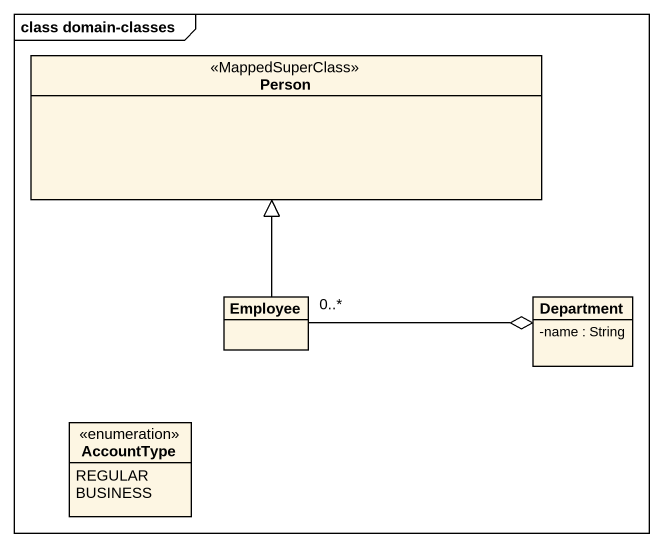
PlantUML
@startuml
mainframe class domain-classes
hide circle
hide empty members
skinparam classAttributeIconSize 0
class "Person" as Person_ <<MappedSuperClass>>
class Employee
class Department {
  -name : String
}
enum AccountType {
  REGULAR
  BUSINESS
}
Employee -up-|> Person_
Department o-left- "0..*" Employee
@enduml
